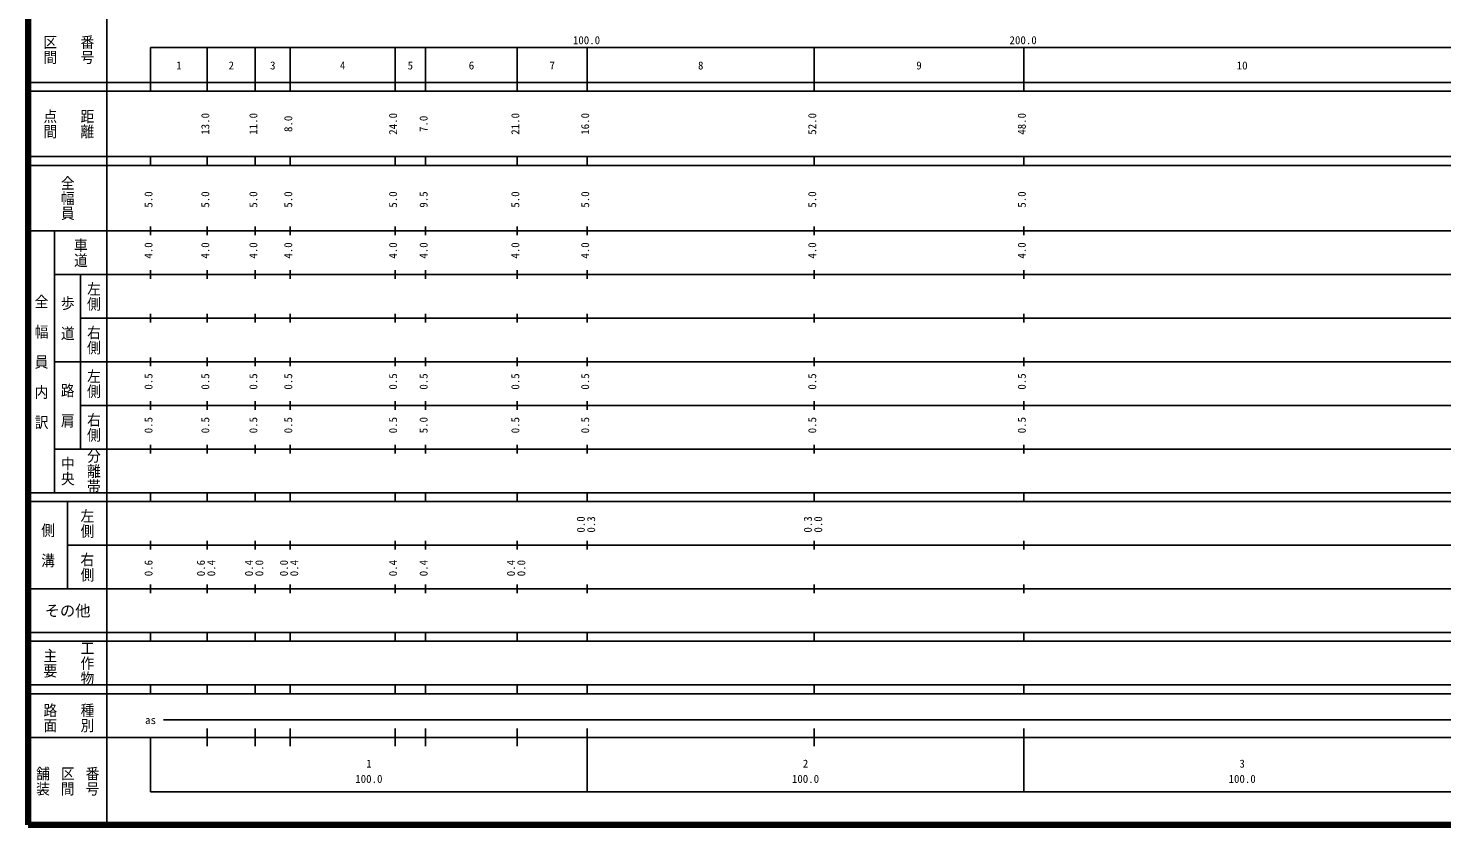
# Model space of a CAD drawing. Units: millimetres on the paper, enlarged 1000 times. Extents: x 40000 to 680000, y 20000 to 380000.
# Drawn here: x 40000 to 363711, y 20000 to 202388 of the extents above; entities that cross this region are included whole.
import ezdxf
from ezdxf.enums import TextEntityAlignment as Align

# ---------------------------------------------------------------- set-up
doc = ezdxf.new("R2010")
doc.units = ezdxf.units.MM
doc.header["$LTSCALE"] = 1000
doc.layers.add('M-TTL', color=2, linetype='Continuous', lineweight=140)
doc.layers.add('M-TTL-BAND', color=7, linetype='Continuous', lineweight=25)
doc.styles.add('@ＭＳ ゴシック', font='')
doc.styles.add('ＭＳ ゴシック', font='')
doc.styles.get('@ＭＳ ゴシック').set_extended_font_data('@MS Gothic')
doc.styles.get('ＭＳ ゴシック').set_extended_font_data('MS Gothic')

msp = doc.modelspace()

# ---------------------------------------------------------------- linework, layer by layer
at = {"layer": 'M-TTL'}
for p, q in [((40000, 380000), (40000, 20000)), ((40000, 20000), (680000, 20000))]:
    msp.add_line(p, q, dxfattribs=at)
at = {"layer": 'M-TTL-BAND'}
for p, q in [((58000, 370000), (58000, 20000)), ((68000, 198000), (579000, 198000)), ((68000, 198000), (68000, 188000)), ((81000, 188000), (81000, 198000)), ((92000, 188000), (92000, 198000)), ((100000, 188000), (100000, 198000)), ((124000, 188000), (124000, 198000)), ((131000, 188000), (131000, 198000)), ((152000, 188000), (152000, 198000)), ((168000, 188000), (168000, 198000)), ((220000, 188000), (220000, 198000)), ((268000, 188000), (268000, 198000)), ((40000, 190000), (579000, 190000)), ((40000, 188000), (579000, 188000)), ((40000, 173000), (579000, 173000)), ((68000, 171000), (68000, 173000)), ((81000, 171000), (81000, 173000)), ((92000, 171000), (92000, 173000)), ((100000, 171000), (100000, 173000)), ((124000, 171000), (124000, 173000)), ((131000, 171000), (131000, 173000)), ((152000, 171000), (152000, 173000)), ((168000, 171000), (168000, 173000)), ((220000, 171000), (220000, 173000)), ((268000, 171000), (268000, 173000)), ((40000, 171000), (579000, 171000)), ((40000, 156000), (579000, 156000)), ((46000, 96000), (46000, 156000)), ((68000, 155000), (68000, 157000)), ((81000, 155000), (81000, 157000)), ((92000, 155000), (92000, 157000)), ((100000, 155000), (100000, 157000)), ((124000, 155000), (124000, 157000)), ((131000, 155000), (131000, 157000)), ((152000, 155000), (152000, 157000)), ((168000, 155000), (168000, 157000)), ((220000, 155000), (220000, 157000)), ((268000, 155000), (268000, 157000)), ((46000, 146000), (579000, 146000)), ((52000, 146000), (52000, 106000)), ((68000, 145000), (68000, 147000)), ((81000, 145000), (81000, 147000)), ((92000, 145000), (92000, 147000)), ((100000, 145000), (100000, 147000)), ((124000, 145000), (124000, 147000)), ((131000, 145000), (131000, 147000)), ((152000, 145000), (152000, 147000)), ((168000, 145000), (168000, 147000)), ((220000, 145000), (220000, 147000)), ((268000, 145000), (268000, 147000)), ((52000, 136000), (579000, 136000)), ((68000, 135000), (68000, 137000)), ((81000, 135000), (81000, 137000)), ((92000, 135000), (92000, 137000)), ((100000, 135000), (100000, 137000)), ((124000, 135000), (124000, 137000)), ((131000, 135000), (131000, 137000)), ((152000, 135000), (152000, 137000)), ((168000, 135000), (168000, 137000)), ((220000, 135000), (220000, 137000)), ((268000, 135000), (268000, 137000)), ((68000, 125000), (68000, 127000)), ((81000, 125000), (81000, 127000)), ((92000, 125000), (92000, 127000)), ((100000, 125000), (100000, 127000)), ((124000, 125000), (124000, 127000)), ((131000, 125000), (131000, 127000)), ((152000, 125000), (152000, 127000)), ((168000, 125000), (168000, 127000)), ((220000, 125000), (220000, 127000)), ((268000, 125000), (268000, 127000)), ((46000, 126000), (579000, 126000)), ((68000, 115000), (68000, 117000)), ((81000, 115000), (81000, 117000)), ((92000, 115000), (92000, 117000)), ((100000, 115000), (100000, 117000)), ((124000, 115000), (124000, 117000)), ((131000, 115000), (131000, 117000)), ((152000, 115000), (152000, 117000)), ((168000, 115000), (168000, 117000)), ((220000, 115000), (220000, 117000)), ((268000, 115000), (268000, 117000)), ((52000, 116000), (579000, 116000)), ((68000, 105000), (68000, 107000)), ((81000, 105000), (81000, 107000)), ((92000, 105000), (92000, 107000)), ((100000, 105000), (100000, 107000)), ((124000, 105000), (124000, 107000)), ((131000, 105000), (131000, 107000)), ((152000, 105000), (152000, 107000)), ((168000, 105000), (168000, 107000)), ((220000, 105000), (220000, 107000)), ((268000, 105000), (268000, 107000)), ((46000, 106000), (579000, 106000)), ((40000, 96000), (579000, 96000)), ((40000, 94000), (579000, 94000)), ((49000, 94000), (49000, 74000)), ((68000, 94000), (68000, 96000)), ((81000, 94000), (81000, 96000)), ((92000, 94000), (92000, 96000)), ((100000, 94000), (100000, 96000)), ((124000, 94000), (124000, 96000)), ((131000, 94000), (131000, 96000)), ((152000, 94000), (152000, 96000)), ((168000, 94000), (168000, 96000)), ((220000, 94000), (220000, 96000)), ((268000, 94000), (268000, 96000)), ((68000, 83000), (68000, 85000)), ((81000, 83000), (81000, 85000)), ((92000, 83000), (92000, 85000)), ((100000, 83000), (100000, 85000)), ((124000, 83000), (124000, 85000)), ((131000, 83000), (131000, 85000)), ((152000, 83000), (152000, 85000)), ((168000, 83000), (168000, 85000)), ((220000, 83000), (220000, 85000)), ((268000, 83000), (268000, 85000)), ((49000, 84000), (579000, 84000)), ((68000, 73000), (68000, 75000)), ((81000, 73000), (81000, 75000)), ((92000, 73000), (92000, 75000)), ((100000, 73000), (100000, 75000)), ((124000, 73000), (124000, 75000)), ((131000, 73000), (131000, 75000)), ((152000, 73000), (152000, 75000)), ((168000, 73000), (168000, 75000)), ((220000, 73000), (220000, 75000)), ((268000, 73000), (268000, 75000)), ((40000, 74000), (579000, 74000)), ((40000, 64000), (579000, 64000)), ((40000, 62000), (579000, 62000)), ((68000, 62000), (68000, 64000)), ((81000, 62000), (81000, 64000)), ((92000, 62000), (92000, 64000)), ((100000, 62000), (100000, 64000)), ((124000, 62000), (124000, 64000)), ((131000, 62000), (131000, 64000)), ((152000, 62000), (152000, 64000)), ((168000, 62000), (168000, 64000)), ((220000, 62000), (220000, 64000)), ((268000, 62000), (268000, 64000)), ((40000, 52000), (579000, 52000)), ((68000, 50000), (68000, 52000)), ((81000, 50000), (81000, 52000)), ((92000, 50000), (92000, 52000)), ((100000, 50000), (100000, 52000)), ((124000, 50000), (124000, 52000)), ((131000, 50000), (131000, 52000)), ((152000, 50000), (152000, 52000)), ((168000, 50000), (168000, 52000)), ((220000, 50000), (220000, 52000)), ((268000, 50000), (268000, 52000)), ((40000, 50000), (579000, 50000)), ((71000, 44000), (565000, 44000)), ((40000, 40000), (579000, 40000)), ((68000, 40000), (68000, 27500)), ((81000, 38000), (81000, 42000)), ((92000, 38000), (92000, 42000)), ((100000, 38000), (100000, 42000)), ((124000, 38000), (124000, 42000)), ((131000, 38000), (131000, 42000)), ((152000, 38000), (152000, 42000)), ((168000, 27500), (168000, 42000)), ((220000, 38000), (220000, 42000)), ((268000, 27500), (268000, 42000)), ((68000, 27500), (579000, 27500))]:
    msp.add_line(p, q, dxfattribs=at)

# ---------------------------------------------------------------- texts
at = {"layer": 'M-TTL-BAND', "style": '@ＭＳ ゴシック', "width": 1.1}
for s, p in [('番号', (53500, 197500)), ('区間', (45000, 197500)), ('点間', (45000, 180500)), ('距離', (53500, 180500)), ('全幅員', (49000, 163500)), ('車道', (52000, 151000)), ('左側', (55000, 141000)), ('全\u3000幅\u3000員\u3000内\u3000訳', (43000, 126000)), ('歩\u3000道', (49000, 136000)), ('右側', (55000, 131000)), ('左側', (55000, 121000)), ('路\u3000肩', (49000, 116000)), ('右側', (55000, 111000)), ('中央', (49000, 101000)), ('分離帯', (55000, 101000)), ('左側', (53500, 89000)), ('側\u3000溝', (44500, 84000)), ('右側', (53500, 79000)), ('工作物', (53500, 57000)), ('主要', (45000, 57000)), ('路面', (45000, 44500)), ('種別', (53500, 44500)), ('舗装', (43333, 30000)), ('区間', (49000, 30000)), ('番号', (54667, 30000))]:
    msp.add_text(s, height=2303, rotation=270, dxfattribs=at).set_placement(p, align=Align.MIDDLE_CENTER)
at = {"layer": 'M-TTL-BAND', "style": 'ＭＳ ゴシック'}
for s, p in [('100.0', (167844, 198195)), ('200.0', (267844, 198195)), ('1', (74500, 192405)), ('2', (86500, 192405)), ('3', (96000, 192405)), ('4', (112000, 192405)), ('5', (127500, 192405)), ('6', (141500, 192405)), ('7', (160000, 192405)), ('8', (194000, 192405)), ('9', (244000, 192405)), ('10', (318000, 192405)), ('as', (68000, 42500)), ('1', (118000, 32523)), ('2', (218000, 32523)), ('3', (318000, 32523)), ('100.0', (118000, 29033)), ('100.0', (218000, 29033)), ('100.0', (318000, 29033))]:
    msp.add_text(s, height=1833, dxfattribs=at).set_placement(p, align=Align.BOTTOM_CENTER)
for s, p in [('13.0', (82000, 180500)), ('11.0', (93000, 180500)), ('8.0', (101000, 180500)), ('24.0', (125000, 180500)), ('7.0', (132000, 180500)), ('21.0', (153000, 180500)), ('16.0', (169000, 180500)), ('52.0', (221000, 180500)), ('48.0', (269000, 180500)), ('5.0', (69000, 163174)), ('5.0', (82000, 163174)), ('5.0', (93000, 163174)), ('5.0', (101000, 163174)), ('5.0', (125000, 163174)), ('9.5', (132000, 163174)), ('5.0', (153000, 163174)), ('5.0', (169000, 163174)), ('5.0', (221000, 163174)), ('5.0', (269000, 163174)), ('4.0', (69000, 151500)), ('4.0', (82000, 151500)), ('4.0', (93000, 151500)), ('4.0', (101000, 151500)), ('4.0', (125000, 151500)), ('4.0', (132000, 151500)), ('4.0', (153000, 151500)), ('4.0', (169000, 151500)), ('4.0', (221000, 151500)), ('4.0', (269000, 151500)), ('0.5', (69000, 121500)), ('0.5', (82000, 121500)), ('0.5', (93000, 121500)), ('0.5', (101000, 121500)), ('0.5', (125000, 121500)), ('0.5', (132000, 121500)), ('0.5', (153000, 121500)), ('0.5', (169000, 121500)), ('0.5', (221000, 121500)), ('0.5', (269000, 121500)), ('0.5', (69000, 111500)), ('0.5', (82000, 111500)), ('0.5', (93000, 111500)), ('0.5', (101000, 111500)), ('0.5', (125000, 111500)), ('5.0', (132000, 111500)), ('0.5', (153000, 111500)), ('0.5', (169000, 111500)), ('0.5', (221000, 111500)), ('0.5', (269000, 111500)), ('0.0', (168000, 88764)), ('0.3', (170370, 88764)), ('0.3', (220000, 88764)), ('0.0', (222370, 88764)), ('0.6', (69000, 78764)), ('0.6', (81000, 78764)), ('0.4', (83370, 78764)), ('0.4', (92000, 78764)), ('0.0', (94370, 78764)), ('0.0', (100000, 78764)), ('0.4', (102370, 78764)), ('0.4', (125000, 78764)), ('0.4', (132000, 78764)), ('0.4', (152000, 78764)), ('0.0', (154370, 78764))]:
    msp.add_text(s, height=1833, rotation=90, dxfattribs=at).set_placement(p, align=Align.BOTTOM_CENTER)
msp.add_text('その他', height=2566, dxfattribs=at).set_placement((49000, 69000), align=Align.MIDDLE_CENTER)

doc.saveas('drawing.dxf')
